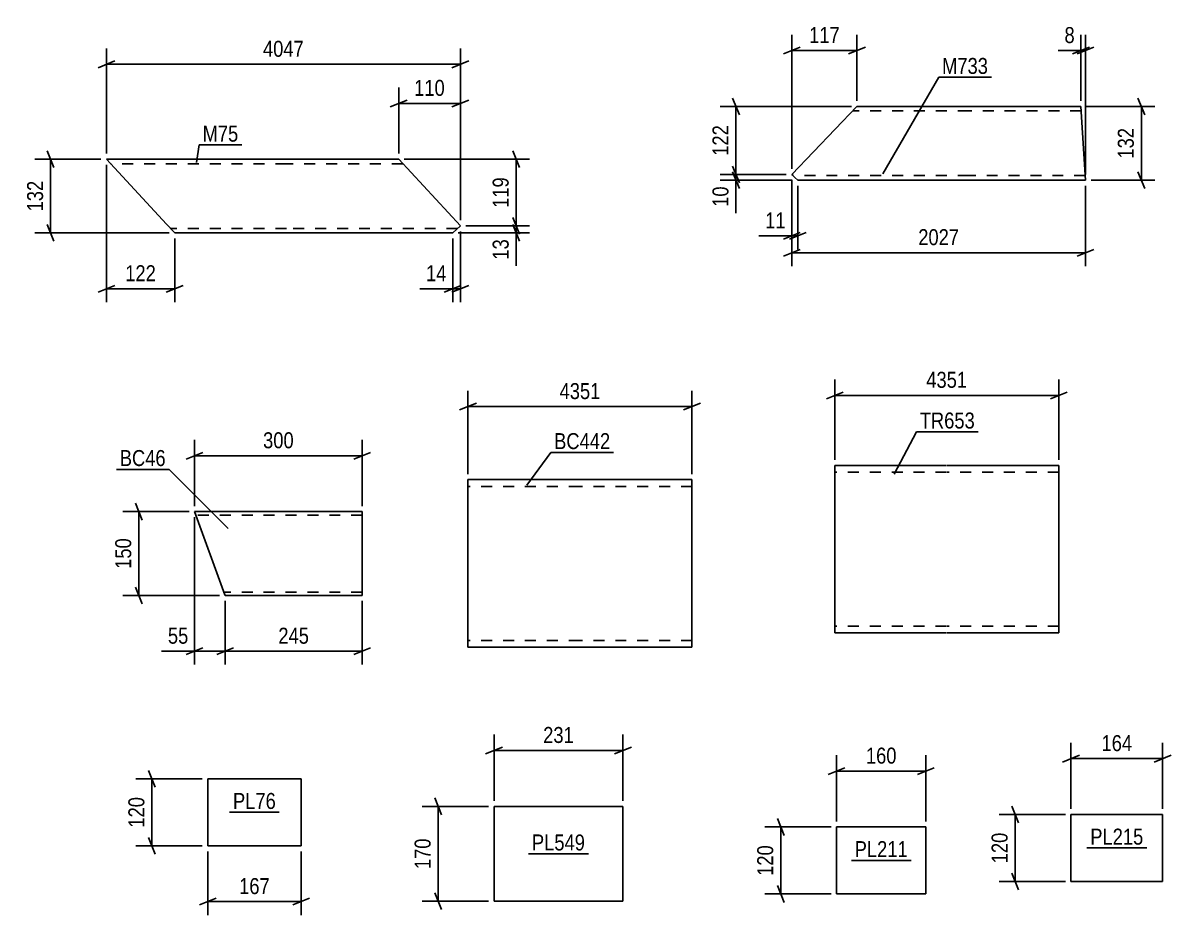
# Model space of a CAD drawing. Header units: millimetres. Extents: x 0 to 1189, y 0 to 841.
# Drawn here: x 748.8 to 954.3, y 251.5 to 411.3 of the extents above; entities that cross this region are included whole.
import ezdxf

# ---------------------------------------------------------------- set-up
doc = ezdxf.new("R2010")
doc.units = ezdxf.units.MM
doc.linetypes.add('DXK_LINE_DOT2', pattern=[3.9198, 1.9599, -1.9599])
doc.styles.add('Arial Narrow', font='ARIALN.TTF', dxfattribs={"height": 0.2})

# ---------------------------------------------------------------- blocks, each defined once
blk = doc.blocks.new('Part-348435271-19393 - 19392')
at = {"color": 2, "linetype": 'Continuous'}
for p, q in [((914.09, 332.03), (894.09, 332.03)), ((894.09, 304.43), (894.09, 332.03)), ((934.19, 332.03), (914.19, 332.03)), ((934.19, 332.03), (934.19, 302.03)), ((894.09, 304.43), (894.09, 302.03)), ((914.09, 302.03), (894.09, 302.03)), ((934.19, 302.03), (914.19, 302.03))]:
    blk.add_line(p, q, dxfattribs=at)
at = {"color": 7, "linetype": 'DXK_LINE_DOT2'}
for p, q in [((914.09, 330.83), (894.09, 330.83)), ((934.19, 330.83), (914.19, 330.83)), ((894.09, 302.21), (894.09, 304.43)), ((894.09, 303.23), (894.09, 303.32)), ((914.09, 303.23), (894.09, 303.23)), ((934.19, 303.23), (914.19, 303.23)), ((934.19, 303.23), (934.19, 303.32))]:
    blk.add_line(p, q, dxfattribs=at)
blk = doc.blocks.new('Part-348435271-7478 - 7447')
at = {"color": 2, "linetype": 'Continuous'}
for p, q in [((894.42, 255.27), (894.42, 267.27)), ((894.42, 267.27), (910.4, 267.27)), ((910.4, 267.27), (910.4, 255.27)), ((910.4, 255.27), (894.42, 255.27))]:
    blk.add_line(p, q, dxfattribs=at)
blk = doc.blocks.new('Part-348435271-19196 - 19195')
at = {"color": 2, "linetype": 'Continuous'}
for p, q in [((848.43, 329.48), (828.43, 329.48)), ((828.43, 301.88), (828.43, 329.48)), ((868.53, 329.48), (848.53, 329.48)), ((868.53, 329.48), (868.53, 299.48)), ((828.43, 301.88), (828.43, 299.48)), ((848.43, 299.48), (828.43, 299.48)), ((868.53, 299.48), (848.53, 299.48))]:
    blk.add_line(p, q, dxfattribs=at)
at = {"color": 7, "linetype": 'DXK_LINE_DOT2'}
for p, q in [((848.43, 328.28), (828.43, 328.28)), ((868.53, 328.28), (848.53, 328.28)), ((828.43, 299.66), (828.43, 301.88)), ((828.43, 300.68), (828.43, 300.77)), ((848.43, 300.68), (828.43, 300.68)), ((868.53, 300.68), (848.53, 300.68)), ((868.53, 300.68), (868.53, 300.77))]:
    blk.add_line(p, q, dxfattribs=at)
blk = doc.blocks.new('Part-348435271-19207 - 19206')
at = {"color": 2, "linetype": 'Continuous'}
for p, q in [((774.44, 375.27), (763.71, 386.87)), ((763.71, 386.87), (795.92, 386.87)), ((796.02, 386.87), (816.02, 386.87)), ((827.06, 374.93), (816.02, 386.87)), ((775.92, 373.67), (774.44, 375.27)), ((825.69, 373.67), (827.06, 374.93)), ((795.92, 373.67), (775.92, 373.67)), ((825.69, 373.67), (796.02, 373.67))]:
    blk.add_line(p, q, dxfattribs=at)
at = {"color": 7, "linetype": 'DXK_LINE_DOT2'}
for p, q in [((795.92, 386.07), (764.45, 386.07)), ((816.76, 386.07), (796.02, 386.07)), ((775.8, 373.79), (774.44, 375.27)), ((775.18, 374.47), (775.12, 374.53)), ((795.92, 374.47), (775.18, 374.47)), ((826.56, 374.47), (796.02, 374.47))]:
    blk.add_line(p, q, dxfattribs=at)
blk = doc.blocks.new('Part-348435271-19214 - 19213')
at = {"color": 2, "linetype": 'Continuous'}
for p, q in [((886.39, 384.12), (898.07, 396.33)), ((898.07, 396.33), (918.07, 396.33)), ((918.17, 396.33), (938.17, 396.33)), ((938.98, 383.13), (938.17, 396.33)), ((886.97, 383.6), (886.39, 384.12)), ((887.46, 383.13), (886.97, 383.6)), ((918.07, 383.13), (887.46, 383.13)), ((938.98, 383.13), (918.17, 383.13))]:
    blk.add_line(p, q, dxfattribs=at)
at = {"color": 7, "linetype": 'DXK_LINE_DOT2'}
for p, q in [((918.07, 395.53), (897.31, 395.53)), ((938.22, 395.53), (918.17, 395.53)), ((886.41, 384.13), (886.39, 384.12)), ((886.39, 384.12), (886.41, 384.13)), ((886.43, 384.12), (886.41, 384.13)), ((886.41, 384.13), (886.62, 383.93)), ((918.07, 383.93), (886.62, 383.93)), ((938.93, 383.93), (918.17, 383.93)), ((938.93, 383.93), (938.93, 383.99))]:
    blk.add_line(p, q, dxfattribs=at)
blk = doc.blocks.new('Part-348435271-19260 - 19259')
at = {"color": 2, "linetype": 'Continuous'}
for p, q in [((809.49, 323.75), (779.49, 323.75)), ((784.91, 308.84), (779.49, 323.75)), ((809.49, 323.75), (809.49, 308.75)), ((784.95, 308.75), (784.91, 308.84)), ((809.49, 308.75), (784.95, 308.75))]:
    blk.add_line(p, q, dxfattribs=at)
at = {"color": 7, "linetype": 'DXK_LINE_DOT2'}
for p, q in [((809.49, 323.15), (779.71, 323.15)), ((784.73, 309.35), (784.71, 309.39)), ((809.49, 309.35), (784.73, 309.35)), ((809.49, 309.35), (809.49, 309.39))]:
    blk.add_line(p, q, dxfattribs=at)
blk = doc.blocks.new('Part-348435271-19329 - 19328')
at = {"color": 2, "linetype": 'Continuous'}
for p, q in [((781.84, 263.9), (781.84, 275.9)), ((781.84, 275.9), (798.55, 275.9)), ((798.55, 275.9), (798.55, 263.9)), ((798.55, 263.9), (781.84, 263.9))]:
    blk.add_line(p, q, dxfattribs=at)
blk = doc.blocks.new('Part-348435271-19348 - 19347')
at = {"color": 2, "linetype": 'Continuous'}
for p, q in [((936.38, 269.51), (936.38, 257.51)), ((952.79, 269.51), (936.38, 269.51)), ((952.79, 257.51), (952.79, 269.51)), ((936.38, 257.51), (952.79, 257.51))]:
    blk.add_line(p, q, dxfattribs=at)
blk = doc.blocks.new('Part-348435271-19356 - 19355')
at = {"color": 2, "linetype": 'Continuous'}
for p, q in [((833.09, 253.97), (833.09, 270.97)), ((833.09, 270.97), (856.18, 270.97)), ((856.18, 270.97), (856.18, 253.97)), ((856.18, 253.97), (833.09, 253.97))]:
    blk.add_line(p, q, dxfattribs=at)
blk = doc.blocks.new('StraightDimension-348435271-19875 - 19392')
at = {"color": 7, "linetype": 'Continuous'}
for p, q in [((894.09, 333.03), (894.09, 347.43)), ((934.19, 333.03), (934.19, 347.43)), ((895.59, 345.18), (892.59, 343.98)), ((894.09, 344.58), (934.19, 344.58)), ((932.69, 343.98), (935.69, 345.18))]:
    blk.add_line(p, q, dxfattribs=at)
at = {"color": 0}
blk.add_wipeout([(918.39, 345.33), (918.39, 349.53), (909.88, 349.53), (909.88, 345.33)], dxfattribs=at)
at = {"color": 3, "style": 'Arial Narrow'}
blk.add_text('4351', height=2.863, dxfattribs=at).set_placement((910.48, 345.93))
blk = doc.blocks.new('StraightDimension-348435271-7480 - 7447')
at = {"color": 7, "linetype": 'Continuous'}
for p, q in [((893.42, 267.27), (881.57, 267.27)), ((883.82, 268.77), (885.02, 265.77)), ((884.42, 255.27), (884.42, 267.27)), ((893.42, 255.27), (881.57, 255.27)), ((885.02, 253.77), (883.82, 256.77))]:
    blk.add_line(p, q, dxfattribs=at)
at = {"color": 0}
blk.add_wipeout([(883.67, 264.61), (879.47, 264.61), (879.47, 257.92), (883.67, 257.92)], dxfattribs=at)
at = {"color": 3, "style": 'Arial Narrow'}
blk.add_text('120', height=2.863, rotation=90.0002, dxfattribs=at).set_placement((883.07, 258.52))
blk = doc.blocks.new('StraightDimension-348435271-7484 - 7447')
at = {"color": 7, "linetype": 'Continuous'}
for p, q in [((894.42, 268.27), (894.42, 280.12)), ((910.4, 268.27), (910.4, 280.12)), ((895.92, 277.87), (892.92, 276.67)), ((908.9, 276.67), (911.9, 277.87)), ((894.42, 277.27), (910.4, 277.27))]:
    blk.add_line(p, q, dxfattribs=at)
at = {"color": 0}
blk.add_wipeout([(905.76, 278.02), (905.76, 282.22), (899.07, 282.22), (899.07, 278.02)], dxfattribs=at)
at = {"color": 3, "style": 'Arial Narrow'}
blk.add_text('160', height=2.863, dxfattribs=at).set_placement((899.67, 278.62))
blk = doc.blocks.new('StraightDimension-348435271-19453 - 19195')
at = {"color": 7, "linetype": 'Continuous'}
for p, q in [((828.43, 330.48), (828.43, 345.41)), ((868.53, 330.48), (868.53, 345.41)), ((829.93, 343.16), (826.93, 341.96)), ((828.43, 342.56), (868.53, 342.56)), ((867.03, 341.96), (870.03, 343.16))]:
    blk.add_line(p, q, dxfattribs=at)
at = {"color": 0}
blk.add_wipeout([(852.74, 343.31), (852.74, 347.51), (844.23, 347.51), (844.23, 343.31)], dxfattribs=at)
at = {"color": 3, "style": 'Arial Narrow'}
blk.add_text('4351', height=2.863, dxfattribs=at).set_placement((844.83, 343.91))
blk = doc.blocks.new('StraightDimension-348435271-19483 - 19206')
at = {"color": 7, "linetype": 'Continuous'}
for p, q in [((763.71, 387.87), (763.71, 406.72)), ((827.06, 375.93), (827.06, 406.72)), ((765.21, 404.47), (762.21, 403.27)), ((763.71, 403.87), (827.06, 403.87)), ((825.56, 403.27), (828.56, 404.47))]:
    blk.add_line(p, q, dxfattribs=at)
at = {"color": 0}
blk.add_wipeout([(799.64, 404.62), (799.64, 408.82), (791.13, 408.82), (791.13, 404.62)], dxfattribs=at)
at = {"color": 3, "style": 'Arial Narrow'}
blk.add_text('4047', height=2.863, dxfattribs=at).set_placement((791.73, 405.22))
blk = doc.blocks.new('StraightDimension-348435271-19465 - 19206')
at = {"color": 7, "linetype": 'Continuous'}
for p, q in [((816.02, 387.87), (816.02, 399.72)), ((827.06, 375.93), (827.06, 399.72)), ((814.52, 396.27), (817.52, 397.47)), ((816.02, 396.87), (827.06, 396.87)), ((828.56, 397.47), (825.56, 396.27))]:
    blk.add_line(p, q, dxfattribs=at)
at = {"color": 0}
blk.add_wipeout([(824.88, 397.62), (824.88, 401.82), (818.19, 401.82), (818.19, 397.62)], dxfattribs=at)
at = {"color": 3, "style": 'Arial Narrow'}
blk.add_text('110', height=2.863, dxfattribs=at).set_placement((818.79, 398.22))
blk = doc.blocks.new('StraightDimension-348435271-19457 - 19206')
at = {"color": 7, "linetype": 'Continuous'}
for p, q in [((825.69, 372.67), (825.69, 361.27)), ((827.06, 373.93), (827.06, 361.27)), ((824.19, 363.07), (827.19, 364.27)), ((828.56, 364.27), (825.56, 363.07)), ((825.69, 363.67), (827.06, 363.67))]:
    blk.add_line(p, q, dxfattribs=at)
at = {"color": 0}
blk.add_wipeout([(825.17, 364.42), (825.17, 368.62), (820.31, 368.62), (820.31, 364.42)], dxfattribs=at)
at = {"color": 7, "linetype": 'Continuous'}
blk.add_line((825.69, 363.67), (819.79, 363.67), dxfattribs=at)
blk.add_line((825.69, 363.67), (819.79, 363.67), dxfattribs=at)
at = {"color": 3, "style": 'Arial Narrow'}
blk.add_text('14', height=2.863, dxfattribs=at).set_placement((820.91, 365.02))
blk = doc.blocks.new('StraightDimension-348435271-28444 - 19206')
at = {"color": 7, "linetype": 'Continuous'}
for p, q in [((817.02, 386.87), (839.46, 386.87)), ((836.46, 388.37), (837.66, 385.37)), ((837.06, 374.93), (837.06, 386.87)), ((837.66, 373.43), (836.46, 376.43)), ((828.06, 374.93), (839.46, 374.93))]:
    blk.add_line(p, q, dxfattribs=at)
at = {"color": 0}
blk.add_wipeout([(836.31, 384.25), (832.11, 384.25), (832.11, 377.56), (836.31, 377.56)], dxfattribs=at)
at = {"color": 3, "style": 'Arial Narrow'}
blk.add_text('119', height=2.863, rotation=90.0002, dxfattribs=at).set_placement((835.71, 378.16))
blk = doc.blocks.new('StraightDimension-348435271-19461 - 19206')
at = {"color": 7, "linetype": 'Continuous'}
for p, q in [((763.71, 385.87), (763.71, 361.27)), ((775.92, 372.67), (775.92, 361.27)), ((762.21, 363.07), (765.21, 364.27)), ((777.42, 364.27), (774.42, 363.07)), ((763.71, 363.67), (775.92, 363.67))]:
    blk.add_line(p, q, dxfattribs=at)
at = {"color": 0}
blk.add_wipeout([(773.15, 364.42), (773.15, 368.62), (766.47, 368.62), (766.47, 364.42)], dxfattribs=at)
at = {"color": 3, "style": 'Arial Narrow'}
blk.add_text('122', height=2.863, dxfattribs=at).set_placement((767.07, 365.02))
blk = doc.blocks.new('StraightDimension-348435271-28445 - 19206')
at = {"color": 7, "linetype": 'Continuous'}
for p, q in [((836.46, 376.43), (837.66, 373.43)), ((828.06, 374.93), (839.46, 374.93)), ((837.66, 372.17), (836.46, 375.17)), ((837.06, 373.67), (837.06, 374.93)), ((826.69, 373.67), (839.46, 373.67))]:
    blk.add_line(p, q, dxfattribs=at)
at = {"color": 0}
blk.add_wipeout([(836.31, 373.15), (832.11, 373.15), (832.11, 368.29), (836.31, 368.29)], dxfattribs=at)
at = {"color": 7, "linetype": 'Continuous'}
blk.add_line((837.06, 373.67), (837.06, 367.77), dxfattribs=at)
blk.add_line((837.06, 373.67), (837.06, 367.77), dxfattribs=at)
at = {"color": 3, "style": 'Arial Narrow'}
blk.add_text('13', height=2.863, rotation=90.0002, dxfattribs=at).set_placement((835.71, 368.89))
blk = doc.blocks.new('StraightDimension-348435271-28493 - 19206')
at = {"color": 7, "linetype": 'Continuous'}
for p, q in [((762.71, 386.87), (750.86, 386.87)), ((754.31, 385.37), (753.11, 388.37)), ((753.71, 373.67), (753.71, 386.87)), ((753.11, 375.17), (754.31, 372.17)), ((774.92, 373.67), (750.86, 373.67))]:
    blk.add_line(p, q, dxfattribs=at)
at = {"color": 0}
blk.add_wipeout([(752.96, 383.62), (748.76, 383.62), (748.76, 376.93), (752.96, 376.93)], dxfattribs=at)
at = {"color": 3, "style": 'Arial Narrow'}
blk.add_text('132', height=2.863, rotation=90.0002, dxfattribs=at).set_placement((752.36, 377.53))
blk = doc.blocks.new('StraightDimension-348435271-19513 - 19213')
at = {"color": 7, "linetype": 'Continuous'}
for p, q in [((886.41, 383.13), (886.41, 367.73)), ((938.98, 382.13), (938.98, 367.73)), ((887.91, 370.73), (884.91, 369.53)), ((886.41, 370.13), (938.98, 370.13)), ((937.48, 369.53), (940.48, 370.73))]:
    blk.add_line(p, q, dxfattribs=at)
at = {"color": 0}
blk.add_wipeout([(916.95, 370.88), (916.95, 375.08), (908.44, 375.08), (908.44, 370.88)], dxfattribs=at)
at = {"color": 3, "style": 'Arial Narrow'}
blk.add_text('2027', height=2.863, dxfattribs=at).set_placement((909.04, 371.48))
blk = doc.blocks.new('StraightDimension-348435271-19495 - 19213')
at = {"color": 7, "linetype": 'Continuous'}
for p, q in [((886.41, 383.13), (886.41, 370.73)), ((887.46, 382.13), (887.46, 370.73)), ((884.91, 372.53), (887.91, 373.73)), ((888.96, 373.73), (885.96, 372.53)), ((886.41, 373.13), (887.46, 373.13))]:
    blk.add_line(p, q, dxfattribs=at)
at = {"color": 0}
blk.add_wipeout([(885.88, 373.88), (885.88, 378.08), (881.03, 378.08), (881.03, 373.88)], dxfattribs=at)
at = {"color": 7, "linetype": 'Continuous'}
blk.add_line((886.41, 373.13), (880.5, 373.13), dxfattribs=at)
blk.add_line((886.41, 373.13), (880.5, 373.13), dxfattribs=at)
at = {"color": 3, "style": 'Arial Narrow'}
blk.add_text('11', height=2.863, dxfattribs=at).set_placement((881.63, 374.48))
blk = doc.blocks.new('StraightDimension-348435271-19487 - 19213')
at = {"color": 7, "linetype": 'Continuous'}
for p, q in [((938.17, 397.33), (938.17, 409.18)), ((938.98, 384.13), (938.98, 409.18)), ((936.67, 405.73), (939.67, 406.93)), ((940.48, 406.93), (937.48, 405.73)), ((938.17, 406.33), (938.98, 406.33))]:
    blk.add_line(p, q, dxfattribs=at)
at = {"color": 0}
blk.add_wipeout([(937.64, 407.08), (937.64, 411.28), (934.62, 411.28), (934.62, 407.08)], dxfattribs=at)
at = {"color": 7, "linetype": 'Continuous'}
blk.add_line((938.17, 406.33), (934.09, 406.33), dxfattribs=at)
blk.add_line((938.17, 406.33), (934.09, 406.33), dxfattribs=at)
at = {"color": 3, "style": 'Arial Narrow'}
blk.add_text('8', height=2.86, dxfattribs=at).set_placement((935.22, 407.68))
blk = doc.blocks.new('StraightDimension-348435271-19507 - 19213')
at = {"color": 7, "linetype": 'Continuous'}
for p, q in [((949.58, 394.83), (948.38, 397.83)), ((939.17, 396.33), (951.38, 396.33)), ((948.98, 383.13), (948.98, 396.33)), ((948.38, 384.63), (949.58, 381.63)), ((939.98, 383.13), (951.38, 383.13))]:
    blk.add_line(p, q, dxfattribs=at)
at = {"color": 0}
blk.add_wipeout([(948.23, 393.07), (944.03, 393.07), (944.03, 386.39), (948.23, 386.39)], dxfattribs=at)
at = {"color": 3, "style": 'Arial Narrow'}
blk.add_text('132', height=2.863, rotation=90.0002, dxfattribs=at).set_placement((947.63, 386.99))
blk = doc.blocks.new('StraightDimension-348435271-19491 - 19213')
at = {"color": 7, "linetype": 'Continuous'}
for p, q in [((886.41, 385.13), (886.41, 409.18)), ((898.07, 397.33), (898.07, 409.18)), ((884.91, 405.73), (887.91, 406.93)), ((886.41, 406.33), (898.07, 406.33)), ((899.57, 406.93), (896.57, 405.73))]:
    blk.add_line(p, q, dxfattribs=at)
at = {"color": 0}
blk.add_wipeout([(895.58, 407.08), (895.58, 411.28), (888.9, 411.28), (888.9, 407.08)], dxfattribs=at)
at = {"color": 3, "style": 'Arial Narrow'}
blk.add_text('117', height=2.863, dxfattribs=at).set_placement((889.5, 407.68))
blk = doc.blocks.new('StraightDimension-348435271-28159 - 19213')
at = {"color": 7, "linetype": 'Continuous'}
for p, q in [((875.81, 397.83), (877.01, 394.83)), ((897.07, 396.33), (873.56, 396.33)), ((876.41, 384.13), (876.41, 396.33)), ((877.01, 382.63), (875.81, 385.63)), ((885.41, 384.13), (873.56, 384.13))]:
    blk.add_line(p, q, dxfattribs=at)
at = {"color": 0}
blk.add_wipeout([(875.66, 393.57), (871.46, 393.57), (871.46, 386.89), (875.66, 386.89)], dxfattribs=at)
at = {"color": 3, "style": 'Arial Narrow'}
blk.add_text('122', height=2.863, rotation=90.0002, dxfattribs=at).set_placement((875.06, 387.49))
blk = doc.blocks.new('StraightDimension-348435271-28160 - 19213')
at = {"color": 7, "linetype": 'Continuous'}
for p, q in [((875.81, 385.63), (877.01, 382.63)), ((877.01, 381.63), (875.81, 384.63)), ((885.41, 384.13), (873.56, 384.13)), ((886.46, 383.13), (873.56, 383.13)), ((876.41, 383.13), (876.41, 384.13))]:
    blk.add_line(p, q, dxfattribs=at)
at = {"color": 0}
blk.add_wipeout([(875.66, 382.6), (871.46, 382.6), (871.46, 377.75), (875.66, 377.75)], dxfattribs=at)
at = {"color": 7, "linetype": 'Continuous'}
blk.add_line((876.41, 383.13), (876.41, 377.22), dxfattribs=at)
blk.add_line((876.41, 383.13), (876.41, 377.22), dxfattribs=at)
at = {"color": 3, "style": 'Arial Narrow'}
blk.add_text('10', height=2.863, rotation=90.0002, dxfattribs=at).set_placement((875.06, 378.35))
blk = doc.blocks.new('StraightDimension-348435271-19617 - 19259')
at = {"color": 7, "linetype": 'Continuous'}
for p, q in [((779.49, 324.75), (779.49, 336.6)), ((809.49, 324.75), (809.49, 336.6)), ((780.99, 334.35), (777.99, 333.15)), ((779.49, 333.75), (809.49, 333.75)), ((807.99, 333.15), (810.99, 334.35))]:
    blk.add_line(p, q, dxfattribs=at)
at = {"color": 0}
blk.add_wipeout([(797.83, 334.5), (797.83, 338.7), (791.15, 338.7), (791.15, 334.5)], dxfattribs=at)
at = {"color": 3, "style": 'Arial Narrow'}
blk.add_text('300', height=2.863, dxfattribs=at).set_placement((791.75, 335.1))
blk = doc.blocks.new('StraightDimension-348435271-28582 - 19259')
at = {"color": 7, "linetype": 'Continuous'}
for p, q in [((779.49, 322.75), (779.49, 296.35)), ((784.95, 307.75), (784.95, 296.35)), ((777.99, 298.15), (780.99, 299.35)), ((779.49, 298.75), (784.95, 298.75)), ((786.45, 299.35), (783.45, 298.15))]:
    blk.add_line(p, q, dxfattribs=at)
at = {"color": 0}
blk.add_wipeout([(778.96, 299.5), (778.96, 303.7), (774.11, 303.7), (774.11, 299.5)], dxfattribs=at)
at = {"color": 7, "linetype": 'Continuous'}
blk.add_line((779.49, 298.75), (773.58, 298.75), dxfattribs=at)
blk.add_line((779.49, 298.75), (773.58, 298.75), dxfattribs=at)
at = {"color": 3, "style": 'Arial Narrow'}
blk.add_text('55', height=2.863, dxfattribs=at).set_placement((774.71, 300.1))
blk = doc.blocks.new('StraightDimension-348435271-19611 - 19259')
at = {"color": 7, "linetype": 'Continuous'}
for p, q in [((770.09, 322.25), (768.89, 325.25)), ((778.49, 323.75), (766.64, 323.75)), ((769.49, 308.75), (769.49, 323.75)), ((783.95, 308.75), (766.64, 308.75)), ((768.89, 310.25), (770.09, 307.25))]:
    blk.add_line(p, q, dxfattribs=at)
at = {"color": 0}
blk.add_wipeout([(768.74, 319.59), (764.54, 319.59), (764.54, 312.91), (768.74, 312.91)], dxfattribs=at)
at = {"color": 3, "style": 'Arial Narrow'}
blk.add_text('150', height=2.863, rotation=90.0002, dxfattribs=at).set_placement((768.14, 313.51))
blk = doc.blocks.new('StraightDimension-348435271-28581 - 19259')
at = {"color": 7, "linetype": 'Continuous'}
for p, q in [((784.95, 307.75), (784.95, 296.35)), ((809.49, 307.75), (809.49, 296.35)), ((786.45, 299.35), (783.45, 298.15)), ((784.95, 298.75), (809.49, 298.75)), ((807.99, 298.15), (810.99, 299.35))]:
    blk.add_line(p, q, dxfattribs=at)
at = {"color": 0}
blk.add_wipeout([(800.56, 299.5), (800.56, 303.7), (793.88, 303.7), (793.88, 299.5)], dxfattribs=at)
at = {"color": 3, "style": 'Arial Narrow'}
blk.add_text('245', height=2.863, dxfattribs=at).set_placement((794.48, 300.1))
blk = doc.blocks.new('StraightDimension-348435271-19796 - 19328')
at = {"color": 7, "linetype": 'Continuous'}
for p, q in [((781.84, 262.9), (781.84, 251.5)), ((798.55, 262.9), (798.55, 251.5)), ((783.34, 254.5), (780.34, 253.3)), ((781.84, 253.9), (798.55, 253.9)), ((797.05, 253.3), (800.05, 254.5))]:
    blk.add_line(p, q, dxfattribs=at)
at = {"color": 0}
blk.add_wipeout([(793.54, 254.65), (793.54, 258.85), (786.86, 258.85), (786.86, 254.65)], dxfattribs=at)
at = {"color": 3, "style": 'Arial Narrow'}
blk.add_text('167', height=2.863, dxfattribs=at).set_placement((787.46, 255.25))
blk = doc.blocks.new('StraightDimension-348435271-19792 - 19328')
at = {"color": 7, "linetype": 'Continuous'}
for p, q in [((780.84, 275.9), (768.99, 275.9)), ((771.24, 277.4), (772.44, 274.4)), ((771.84, 263.9), (771.84, 275.9)), ((772.44, 262.4), (771.24, 265.4)), ((780.84, 263.9), (768.99, 263.9))]:
    blk.add_line(p, q, dxfattribs=at)
at = {"color": 0}
blk.add_wipeout([(771.09, 273.24), (766.89, 273.24), (766.89, 266.56), (771.09, 266.56)], dxfattribs=at)
at = {"color": 3, "style": 'Arial Narrow'}
blk.add_text('120', height=2.863, rotation=90.0002, dxfattribs=at).set_placement((770.49, 267.16))
blk = doc.blocks.new('StraightDimension-348435271-19819 - 19347')
at = {"color": 7, "linetype": 'Continuous'}
for p, q in [((935.38, 269.51), (923.53, 269.51)), ((925.78, 271.01), (926.98, 268.01)), ((926.38, 257.51), (926.38, 269.51)), ((926.98, 256.01), (925.78, 259.01)), ((935.38, 257.51), (923.53, 257.51))]:
    blk.add_line(p, q, dxfattribs=at)
at = {"color": 0}
blk.add_wipeout([(925.63, 266.85), (921.43, 266.85), (921.43, 260.17), (925.63, 260.17)], dxfattribs=at)
at = {"color": 3, "style": 'Arial Narrow'}
blk.add_text('120', height=2.863, rotation=90.0002, dxfattribs=at).set_placement((925.03, 260.77))
blk = doc.blocks.new('StraightDimension-348435271-19823 - 19347')
at = {"color": 7, "linetype": 'Continuous'}
for p, q in [((936.38, 270.51), (936.38, 282.36)), ((952.79, 270.51), (952.79, 282.36)), ((937.88, 280.11), (934.88, 278.91)), ((951.29, 278.91), (954.29, 280.11)), ((936.38, 279.51), (952.79, 279.51))]:
    blk.add_line(p, q, dxfattribs=at)
at = {"color": 0}
blk.add_wipeout([(947.93, 280.26), (947.93, 284.46), (941.25, 284.46), (941.25, 280.26)], dxfattribs=at)
at = {"color": 3, "style": 'Arial Narrow'}
blk.add_text('164', height=2.863, dxfattribs=at).set_placement((941.85, 280.86))
blk = doc.blocks.new('StraightDimension-348435271-19831 - 19355')
at = {"color": 7, "linetype": 'Continuous'}
for p, q in [((833.09, 271.97), (833.09, 283.82)), ((856.18, 271.97), (856.18, 283.82)), ((834.59, 281.57), (831.59, 280.37)), ((833.09, 280.97), (856.18, 280.97)), ((854.68, 280.37), (857.68, 281.57))]:
    blk.add_line(p, q, dxfattribs=at)
at = {"color": 0}
blk.add_wipeout([(847.98, 281.72), (847.98, 285.92), (841.29, 285.92), (841.29, 281.72)], dxfattribs=at)
at = {"color": 3, "style": 'Arial Narrow'}
blk.add_text('231', height=2.863, dxfattribs=at).set_placement((841.89, 282.32))
blk = doc.blocks.new('StraightDimension-348435271-19827 - 19355')
at = {"color": 7, "linetype": 'Continuous'}
for p, q in [((823.69, 269.47), (822.49, 272.47)), ((832.09, 270.97), (820.24, 270.97)), ((823.09, 253.97), (823.09, 270.97)), ((822.49, 255.47), (823.69, 252.47)), ((832.09, 253.97), (820.24, 253.97))]:
    blk.add_line(p, q, dxfattribs=at)
at = {"color": 0}
blk.add_wipeout([(822.34, 265.81), (818.14, 265.81), (818.14, 259.13), (822.34, 259.13)], dxfattribs=at)
at = {"color": 3, "style": 'Arial Narrow'}
blk.add_text('170', height=2.863, rotation=90.0002, dxfattribs=at).set_placement((821.74, 259.73))
blk = doc.blocks.new('Mark-348435271-20045 - 19392')
at = {"color": 0}
blk.add_wipeout([(919.17, 338.64), (919.17, 341.64), (909.31, 341.64), (909.31, 338.64)], dxfattribs=at)
blk.add_wipeout([(919.17, 338.64), (919.17, 341.64), (909.31, 341.64), (909.31, 338.64)], dxfattribs=at)
at = {"color": 30, "linetype": 'Continuous'}
for p, q in [((904.72, 330.46), (908.71, 338.04)), ((908.71, 338.04), (919.77, 338.04))]:
    blk.add_line(p, q, dxfattribs=at)
at = {"color": 3, "style": 'Arial Narrow'}
blk.add_text('TR653', height=2.863, dxfattribs=at).set_placement((909.31, 338.64))
blk = doc.blocks.new('Mark-348435271-7487 - 7447')
at = {"color": 0}
blk.add_wipeout([(907.17, 261.87), (907.17, 264.87), (897.66, 264.87), (897.66, 261.87)], dxfattribs=at)
blk.add_wipeout([(907.17, 261.87), (907.17, 264.87), (897.66, 264.87), (897.66, 261.87)], dxfattribs=at)
at = {"color": 30, "linetype": 'Continuous'}
blk.add_line((897.06, 261.27), (907.77, 261.27), dxfattribs=at)
at = {"color": 3, "style": 'Arial Narrow'}
blk.add_text('PL211', height=2.863, dxfattribs=at).set_placement((897.66, 261.87))
blk = doc.blocks.new('Mark-348435271-19978 - 19195')
at = {"color": 0}
blk.add_wipeout([(853.89, 334.95), (853.89, 337.95), (843.85, 337.95), (843.85, 334.95)], dxfattribs=at)
blk.add_wipeout([(853.89, 334.95), (853.89, 337.95), (843.85, 337.95), (843.85, 334.95)], dxfattribs=at)
at = {"color": 30, "linetype": 'Continuous'}
for p, q in [((838.95, 328.5), (843.25, 334.35)), ((843.25, 334.35), (854.49, 334.35))]:
    blk.add_line(p, q, dxfattribs=at)
at = {"color": 3, "style": 'Arial Narrow'}
blk.add_text('BC442', height=2.863, dxfattribs=at).set_placement((843.85, 334.95))
blk = doc.blocks.new('Mark-348435271-19981 - 19206')
at = {"color": 0}
blk.add_wipeout([(787.32, 390.02), (787.32, 393.02), (780.92, 393.02), (780.92, 390.02)], dxfattribs=at)
blk.add_wipeout([(787.32, 390.02), (787.32, 393.02), (780.92, 393.02), (780.92, 390.02)], dxfattribs=at)
at = {"color": 30, "linetype": 'Continuous'}
for p, q in [((779.84, 386.3), (780.32, 389.42)), ((780.32, 389.42), (787.92, 389.42))]:
    blk.add_line(p, q, dxfattribs=at)
at = {"color": 3, "style": 'Arial Narrow'}
blk.add_text('M75', height=2.863, dxfattribs=at).set_placement((780.92, 390.02))
blk = doc.blocks.new('Mark-348435271-19984 - 19213')
at = {"color": 0}
blk.add_wipeout([(921.53, 402.15), (921.53, 405.15), (913.31, 405.15), (913.31, 402.15)], dxfattribs=at)
blk.add_wipeout([(921.53, 402.15), (921.53, 405.15), (913.31, 405.15), (913.31, 402.15)], dxfattribs=at)
at = {"color": 30, "linetype": 'Continuous'}
for p, q in [((902.71, 384.23), (912.71, 401.55)), ((912.71, 401.55), (922.13, 401.55))]:
    blk.add_line(p, q, dxfattribs=at)
at = {"color": 3, "style": 'Arial Narrow'}
blk.add_text('M733', height=2.863, dxfattribs=at).set_placement((913.31, 402.15))
blk = doc.blocks.new('Mark-348435271-20002 - 19259')
at = {"color": 0}
blk.add_wipeout([(774.31, 331.92), (774.31, 334.92), (766.09, 334.92), (766.09, 331.92)], dxfattribs=at)
blk.add_wipeout([(774.31, 331.92), (774.31, 334.92), (766.09, 334.92), (766.09, 331.92)], dxfattribs=at)
at = {"color": 30, "linetype": 'Continuous'}
for p in [(765.49, 331.32), (785.52, 320.72)]:
    blk.add_line(p, (774.91, 331.32), dxfattribs=at)
at = {"color": 3, "style": 'Arial Narrow'}
blk.add_text('BC46', height=2.863, dxfattribs=at).set_placement((766.09, 331.92))
blk = doc.blocks.new('Mark-348435271-20026 - 19328')
at = {"color": 0}
blk.add_wipeout([(794.04, 270.5), (794.04, 273.5), (786.36, 273.5), (786.36, 270.5)], dxfattribs=at)
blk.add_wipeout([(794.04, 270.5), (794.04, 273.5), (786.36, 273.5), (786.36, 270.5)], dxfattribs=at)
at = {"color": 30, "linetype": 'Continuous'}
blk.add_line((785.76, 269.9), (794.64, 269.9), dxfattribs=at)
at = {"color": 3, "style": 'Arial Narrow'}
blk.add_text('PL76', height=2.863, dxfattribs=at).set_placement((786.36, 270.5))
blk = doc.blocks.new('Mark-348435271-20032 - 19347')
at = {"color": 0}
blk.add_wipeout([(949.34, 264.11), (949.34, 267.11), (939.84, 267.11), (939.84, 264.11)], dxfattribs=at)
blk.add_wipeout([(949.34, 264.11), (949.34, 267.11), (939.84, 267.11), (939.84, 264.11)], dxfattribs=at)
at = {"color": 30, "linetype": 'Continuous'}
blk.add_line((939.24, 263.51), (949.94, 263.51), dxfattribs=at)
at = {"color": 3, "style": 'Arial Narrow'}
blk.add_text('PL215', height=2.863, dxfattribs=at).set_placement((939.84, 264.11))
blk = doc.blocks.new('Mark-348435271-22971 - 19355')
at = {"color": 0}
blk.add_wipeout([(849.39, 263.07), (849.39, 266.07), (839.88, 266.07), (839.88, 263.07)], dxfattribs=at)
blk.add_wipeout([(849.39, 263.07), (849.39, 266.07), (839.88, 266.07), (839.88, 263.07)], dxfattribs=at)
at = {"color": 30, "linetype": 'Continuous'}
blk.add_line((839.28, 262.47), (849.99, 262.47), dxfattribs=at)
at = {"color": 3, "style": 'Arial Narrow'}
blk.add_text('PL549', height=2.863, dxfattribs=at).set_placement((839.88, 263.07))

msp = doc.modelspace()

# ---------------------------------------------------------------- block references
for name in ['Part-348435271-19214 - 19213', 'Part-348435271-19207 - 19206', 'Part-348435271-19393 - 19392', 'Part-348435271-19196 - 19195', 'Part-348435271-19260 - 19259', 'Part-348435271-19329 - 19328', 'Part-348435271-19356 - 19355', 'Part-348435271-19348 - 19347', 'Part-348435271-7478 - 7447']:
    msp.add_blockref(name, (0, 0))

# ---------------------------------------------------------------- next in the draw order: block references
for name in ['StraightDimension-348435271-19491 - 19213', 'StraightDimension-348435271-19483 - 19206', 'Mark-348435271-19984 - 19213', 'StraightDimension-348435271-19513 - 19213', 'StraightDimension-348435271-19457 - 19206', 'StraightDimension-348435271-19875 - 19392', 'StraightDimension-348435271-19453 - 19195', 'StraightDimension-348435271-19617 - 19259', 'StraightDimension-348435271-28582 - 19259', 'StraightDimension-348435271-19831 - 19355', 'Mark-348435271-20026 - 19328', 'StraightDimension-348435271-19819 - 19347', 'StraightDimension-348435271-7480 - 7447', 'Mark-348435271-22971 - 19355', 'Mark-348435271-20032 - 19347', 'Mark-348435271-7487 - 7447', 'StraightDimension-348435271-19796 - 19328']:
    msp.add_blockref(name, (0, 0))

# ---------------------------------------------------------------- next in the draw order: block references
for name in ['StraightDimension-348435271-19487 - 19213', 'StraightDimension-348435271-19465 - 19206', 'Mark-348435271-19981 - 19206', 'StraightDimension-348435271-19461 - 19206', 'StraightDimension-348435271-19495 - 19213', 'Mark-348435271-20045 - 19392', 'Mark-348435271-19978 - 19195', 'StraightDimension-348435271-19611 - 19259', 'StraightDimension-348435271-19823 - 19347', 'StraightDimension-348435271-7484 - 7447', 'StraightDimension-348435271-19792 - 19328', 'StraightDimension-348435271-19827 - 19355']:
    msp.add_blockref(name, (0, 0))

# ---------------------------------------------------------------- next in the draw order: block references
for name in ['StraightDimension-348435271-28159 - 19213', 'StraightDimension-348435271-19507 - 19213', 'StraightDimension-348435271-28493 - 19206', 'StraightDimension-348435271-28444 - 19206', 'Mark-348435271-20002 - 19259', 'StraightDimension-348435271-28581 - 19259']:
    msp.add_blockref(name, (0, 0))

# ---------------------------------------------------------------- next in the draw order: block references
for name in ['StraightDimension-348435271-28160 - 19213', 'StraightDimension-348435271-28445 - 19206']:
    msp.add_blockref(name, (0, 0))

doc.saveas('drawing.dxf')
